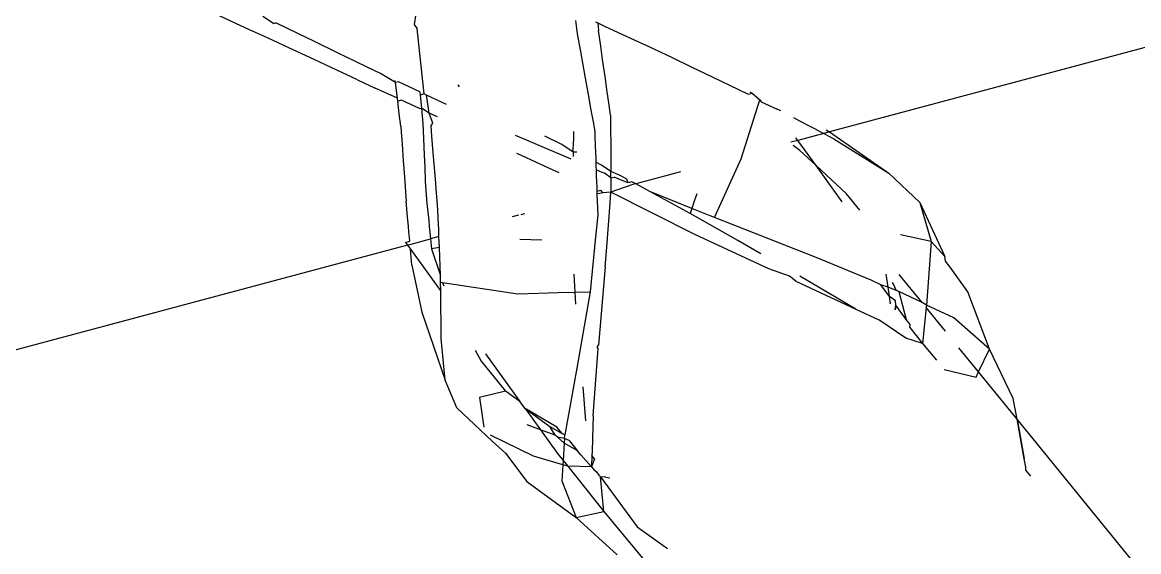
# Model space of a CAD drawing. Header units: inches. Extents: x 3324238 to 135265466, y -1036581 to 20094598.
# Drawn here: x 3354727.518 to 3354728.229, y -519088.59 to -519088.252 of the extents above; entities that cross this region are included whole.
import ezdxf

# ---------------------------------------------------------------- set-up
doc = ezdxf.new("R2010")
doc.units = ezdxf.units.IN
doc.header["$MEASUREMENT"] = 0

msp = doc.modelspace()

# ---------------------------------------------------------------- linework, layer by layer
for p, q in [((3354731.44873, -519087.40668, 0.00267), (3354728.03213, -519088.3222, 0.00267)), ((3354727.65379, -519088.25299, 0.00267), (3354727.64056, -519088.24692, 0.00267)), ((3354727.67769, -519088.25297, 0.00267), (3354727.67101, -519088.24856, 0.00267)), ((3354727.76842, -519088.24691, 0.00267), (3354727.76741, -519088.25373, 0.00267)), ((3354727.66258, -519088.25702, 0.00267), (3354727.65379, -519088.25299, 0.00267)), ((3354727.67769, -519088.25297, 0.00267), (3354727.67923, -519088.25256, 0.00267)), ((3354727.69365, -519088.25958, 0.00267), (3354727.67923, -519088.25256, 0.00267)), ((3354727.76741, -519088.25373, 0.00267), (3354727.76931, -519088.25636, 0.00267)), ((3354727.76968, -519088.26025, 0.00267), (3354727.76931, -519088.25636, 0.00267)), ((3354727.87031, -519088.25122, 0.00267), (3354727.87142, -519088.25971, 0.00267)), ((3354727.88301, -519088.25206, 0.00267), (3354727.8844, -519088.25271, 0.00267)), ((3354727.8844, -519088.25271, 0.00267), (3354727.88921, -519088.25494, 0.00267)), ((3354727.8844, -519088.25271, 0.00267), (3354727.88487, -519088.25754, 0.00267)), ((3354727.88921, -519088.25494, 0.00267), (3354727.90523, -519088.26238, 0.00267)), ((3354727.67195, -519088.26132, 0.00267), (3354727.66258, -519088.25702, 0.00267)), ((3354727.67757, -519088.26393, 0.00267), (3354727.67195, -519088.26132, 0.00267)), ((3354727.70342, -519088.26433, 0.00267), (3354727.69365, -519088.25958, 0.00267)), ((3354727.77388, -519088.29797, 0.00267), (3354727.76968, -519088.26025, 0.00267)), ((3354727.87142, -519088.25971, 0.00267), (3354727.87344, -519088.271, 0.00267)), ((3354727.8863, -519088.26751, 0.00267), (3354727.88487, -519088.25754, 0.00267)), ((3354727.90523, -519088.26238, 0.00267), (3354727.91733, -519088.268, 0.00267)), ((3354727.68756, -519088.26858, 0.00267), (3354727.67757, -519088.26393, 0.00267)), ((3354727.70366, -519088.27607, 0.00267), (3354727.68756, -519088.26858, 0.00267)), ((3354727.71901, -519088.27191, 0.00267), (3354727.70342, -519088.26433, 0.00267)), ((3354727.88751, -519088.27599, 0.00267), (3354727.8863, -519088.26751, 0.00267)), ((3354727.91733, -519088.268, 0.00267), (3354727.93144, -519088.27456, 0.00267)), ((3354727.71457, -519088.28114, 0.00267), (3354727.70366, -519088.27607, 0.00267)), ((3354727.72967, -519088.2771, 0.00267), (3354727.71901, -519088.27191, 0.00267)), ((3354727.73793, -519088.28111, 0.00267), (3354727.72967, -519088.2771, 0.00267)), ((3354727.87344, -519088.271, 0.00267), (3354727.87493, -519088.27936, 0.00267)), ((3354727.88908, -519088.28693, 0.00267), (3354727.88751, -519088.27599, 0.00267)), ((3354727.93144, -519088.27456, 0.00267), (3354727.94405, -519088.28064, 0.00267)), ((3354727.73124, -519088.2889, 0.00267), (3354727.71457, -519088.28114, 0.00267)), ((3354727.74601, -519088.2849, 0.00267), (3354727.73793, -519088.28111, 0.00267)), ((3354727.75556, -519088.29075, 0.00267), (3354727.74601, -519088.2849, 0.00267)), ((3354727.87493, -519088.27936, 0.00267), (3354727.87688, -519088.29023, 0.00267)), ((3354727.94405, -519088.28064, 0.00267), (3354727.95778, -519088.28727, 0.00267)), ((3354727.73124, -519088.2889, 0.00267), (3354727.74267, -519088.29421, 0.00267)), ((3354727.75556, -519088.29075, 0.00267), (3354727.75539, -519088.2893, 0.00267)), ((3354727.75742, -519088.29025, 0.00267), (3354727.75556, -519088.29075, 0.00267)), ((3354727.75674, -519088.30074, 0.00267), (3354727.75556, -519088.29075, 0.00267)), ((3354727.77113, -519088.29668, 0.00267), (3354727.75742, -519088.29025, 0.00267)), ((3354727.79521, -519088.29219, 0.00267), (3354727.79607, -519088.29338, 0.00267)), ((3354727.87688, -519088.29023, 0.00267), (3354727.87831, -519088.29825, 0.00267)), ((3354727.89024, -519088.29506, 0.00267), (3354727.88908, -519088.28693, 0.00267)), ((3354727.95778, -519088.28727, 0.00267), (3354727.96835, -519088.29238, 0.00267)), ((3354727.75674, -519088.30074, 0.00267), (3354727.74267, -519088.29421, 0.00267)), ((3354727.77113, -519088.29668, 0.00267), (3354727.77131, -519088.29867, 0.00267)), ((3354727.77388, -519088.29797, 0.00267), (3354727.77131, -519088.29867, 0.00267)), ((3354727.77131, -519088.29867, 0.00267), (3354727.77205, -519088.30693, 0.00267)), ((3354727.77529, -519088.29864, 0.00267), (3354727.77388, -519088.29797, 0.00267)), ((3354727.78536, -519088.30336, 0.00267), (3354727.77529, -519088.29864, 0.00267)), ((3354727.77634, -519088.30578, 0.00267), (3354727.77529, -519088.29864, 0.00267)), ((3354727.87831, -519088.29825, 0.00267), (3354727.88011, -519088.30829, 0.00267)), ((3354727.89169, -519088.30516, 0.00267), (3354727.89024, -519088.29506, 0.00267)), ((3354727.96835, -519088.29238, 0.00267), (3354727.98035, -519088.29817, 0.00267)), ((3354727.98035, -519088.29817, 0.00267), (3354727.98287, -519088.29749, 0.00267)), ((3354727.98134, -519088.29668, 0.00267), (3354727.98287, -519088.29749, 0.00267)), ((3354727.98287, -519088.29749, 0.00267), (3354727.98775, -519088.30174, 0.00267)), ((3354727.75696, -519088.30256, 0.00267), (3354727.75674, -519088.30074, 0.00267)), ((3354727.75929, -519088.30192, 0.00267), (3354727.75696, -519088.30256, 0.00267)), ((3354727.75793, -519088.31071, 0.00267), (3354727.75696, -519088.30256, 0.00267)), ((3354727.77079, -519088.30726, 0.00267), (3354727.75929, -519088.30192, 0.00267)), ((3354727.77697, -519088.31013, 0.00267), (3354727.77634, -519088.30578, 0.00267)), ((3354727.78802, -519088.30461, 0.00267), (3354727.78536, -519088.30336, 0.00267)), ((3354727.89258, -519088.31142, 0.00267), (3354727.89169, -519088.30516, 0.00267)), ((3354727.97583, -519088.3394, 0.00267), (3354727.98775, -519088.30174, 0.00267)), ((3354727.98775, -519088.30174, 0.00267), (3354727.98862, -519088.30294, 0.00267)), ((3354727.98862, -519088.30294, 0.00267), (3354727.99883, -519088.30757, 0.00267)), ((3354727.75885, -519088.31847, 0.00267), (3354727.75793, -519088.31071, 0.00267)), ((3354727.77079, -519088.30726, 0.00267), (3354727.77205, -519088.30693, 0.00267)), ((3354727.77205, -519088.30693, 0.00267), (3354727.77295, -519088.31685, 0.00267)), ((3354727.77697, -519088.31013, 0.00267), (3354727.77205, -519088.30693, 0.00267)), ((3354727.7794, -519088.31663, 0.00267), (3354727.77697, -519088.31013, 0.00267)), ((3354727.78229, -519088.3126, 0.00267), (3354727.77697, -519088.31013, 0.00267)), ((3354727.88011, -519088.30829, 0.00267), (3354727.88143, -519088.31567, 0.00267)), ((3354727.89258, -519088.31142, 0.00267), (3354727.89264, -519088.32187, 0.00267)), ((3354728.00104, -519088.30874, 0.00267), (3354727.99883, -519088.30757, 0.00267)), ((3354728.00909, -519088.31298, 0.00267), (3354728.01295, -519088.31501, 0.00267)), ((3354727.75885, -519088.31847, 0.00267), (3354727.75911, -519088.32213, 0.00267)), ((3354727.77295, -519088.31685, 0.00267), (3354727.77336, -519088.32638, 0.00267)), ((3354727.77817, -519088.31834, 0.00267), (3354727.7794, -519088.31663, 0.00267)), ((3354727.77872, -519088.32494, 0.00267), (3354727.77817, -519088.31834, 0.00267)), ((3354727.88143, -519088.31567, 0.00267), (3354727.88253, -519088.32182, 0.00267)), ((3354728.01295, -519088.31501, 0.00267), (3354728.01836, -519088.31786, 0.00267)), ((3354728.01836, -519088.31786, 0.00267), (3354728.02259, -519088.32008, 0.00267)), ((3354728.02259, -519088.32008, 0.00267), (3354728.02592, -519088.32184, 0.00267)), ((3354728.03002, -519088.32074, 0.00267), (3354728.03213, -519088.3222, 0.00267)), ((3354727.75911, -519088.32213, 0.00267), (3354727.7597, -519088.33004, 0.00267)), ((3354727.77336, -519088.32638, 0.00267), (3354727.77382, -519088.33705, 0.00267)), ((3354727.77959, -519088.33549, 0.00267), (3354727.77872, -519088.32494, 0.00267)), ((3354727.83851, -519088.32717, 0.00267), (3354727.83207, -519088.32442, 0.00267)), ((3354727.85192, -519088.33288, 0.00267), (3354727.83851, -519088.32717, 0.00267)), ((3354727.86152, -519088.33028, 0.00267), (3354727.85073, -519088.32482, 0.00267)), ((3354727.86899, -519088.32181, 0.00267), (3354727.86892, -519088.32828, 0.00267)), ((3354727.88253, -519088.32182, 0.00267), (3354727.88263, -519088.32458, 0.00267)), ((3354727.88263, -519088.32458, 0.00267), (3354727.88286, -519088.33128, 0.00267)), ((3354727.89264, -519088.32187, 0.00267), (3354727.89268, -519088.32865, 0.00267)), ((3354728.01199, -519088.3276, 0.00267), (3354728.00755, -519088.32879, 0.00267)), ((3354728.01199, -519088.3276, 0.00267), (3354728.01077, -519088.3259, 0.00267)), ((3354728.02848, -519088.32318, 0.00267), (3354728.01199, -519088.3276, 0.00267)), ((3354728.02356, -519088.34368, 0.00267), (3354728.01199, -519088.3276, 0.00267)), ((3354728.02592, -519088.32184, 0.00267), (3354728.02848, -519088.32318, 0.00267)), ((3354728.03213, -519088.3222, 0.00267), (3354728.02848, -519088.32318, 0.00267)), ((3354728.02848, -519088.32318, 0.00267), (3354728.0349, -519088.32656, 0.00267)), ((3354728.03213, -519088.3222, 0.00267), (3354728.0699, -519088.34851, 0.00267)), ((3354728.0349, -519088.32656, 0.00267), (3354728.0699, -519088.34851, 0.00267)), ((3354727.7597, -519088.33004, 0.00267), (3354727.76048, -519088.34066, 0.00267)), ((3354727.86156, -519088.33699, 0.00267), (3354727.85192, -519088.33288, 0.00267)), ((3354727.86885, -519088.33504, 0.00267), (3354727.86152, -519088.33028, 0.00267)), ((3354727.86885, -519088.33504, 0.00267), (3354727.86892, -519088.32828, 0.00267)), ((3354727.88286, -519088.33128, 0.00267), (3354727.88312, -519088.3388, 0.00267)), ((3354727.89268, -519088.32865, 0.00267), (3354727.89273, -519088.33621, 0.00267)), ((3354728.01323, -519088.33411, 0.00267), (3354728.00902, -519088.3308, 0.00267)), ((3354728.02356, -519088.34368, 0.00267), (3354728.01323, -519088.33411, 0.00267)), ((3354727.76048, -519088.34066, 0.00267), (3354727.76102, -519088.34794, 0.00267)), ((3354727.77382, -519088.33705, 0.00267), (3354727.77414, -519088.34442, 0.00267)), ((3354727.78019, -519088.3428, 0.00267), (3354727.77959, -519088.33549, 0.00267)), ((3354727.83581, -519088.33723, 0.00267), (3354727.8328, -519088.33586, 0.00267)), ((3354727.84498, -519088.34143, 0.00267), (3354727.83581, -519088.33723, 0.00267)), ((3354727.85551, -519088.34625, 0.00267), (3354727.84498, -519088.34143, 0.00267)), ((3354727.86743, -519088.33949, 0.00267), (3354727.86156, -519088.33699, 0.00267)), ((3354727.86885, -519088.33504, 0.00267), (3354727.86882, -519088.33787, 0.00267)), ((3354727.87113, -519088.33515, 0.00267), (3354727.86885, -519088.33504, 0.00267)), ((3354727.88312, -519088.3388, 0.00267), (3354727.88321, -519088.34142, 0.00267)), ((3354727.88321, -519088.34142, 0.00267), (3354727.88331, -519088.34429, 0.00267)), ((3354727.88678, -519088.34336, 0.00267), (3354727.88321, -519088.34142, 0.00267)), ((3354727.89273, -519088.33621, 0.00267), (3354727.89276, -519088.34176, 0.00267)), ((3354727.89276, -519088.34176, 0.00267), (3354727.89279, -519088.34738, 0.00267)), ((3354727.95879, -519088.37667, 0.00267), (3354727.97583, -519088.3394, 0.00267)), ((3354727.76102, -519088.34794, 0.00267), (3354727.7617, -519088.35726, 0.00267)), ((3354727.77414, -519088.34442, 0.00267), (3354727.77454, -519088.35379, 0.00267)), ((3354727.78096, -519088.35206, 0.00267), (3354727.78019, -519088.3428, 0.00267)), ((3354727.85992, -519088.34827, 0.00267), (3354727.85551, -519088.34625, 0.00267)), ((3354727.88331, -519088.34429, 0.00267), (3354727.88338, -519088.34628, 0.00267)), ((3354727.88726, -519088.34794, 0.00267), (3354727.88338, -519088.34628, 0.00267)), ((3354727.88338, -519088.34628, 0.00267), (3354727.88351, -519088.34988, 0.00267)), ((3354727.89279, -519088.34738, 0.00267), (3354727.88678, -519088.34336, 0.00267)), ((3354727.88865, -519088.3485, 0.00267), (3354727.88726, -519088.34794, 0.00267)), ((3354727.89281, -519088.3515, 0.00267), (3354727.88865, -519088.3485, 0.00267)), ((3354727.8988, -519088.34989, 0.00267), (3354727.89279, -519088.34738, 0.00267)), ((3354727.89281, -519088.3515, 0.00267), (3354727.89279, -519088.34738, 0.00267)), ((3354727.93709, -519088.34767, 0.00267), (3354727.92793, -519088.35012, 0.00267)), ((3354728.04298, -519088.36167, 0.00267), (3354728.02356, -519088.34368, 0.00267)), ((3354728.04018, -519088.36678, 0.00267), (3354728.02356, -519088.34368, 0.00267)), ((3354728.0699, -519088.34851, 0.00267), (3354728.08973, -519088.36708, 0.00267)), ((3354727.77454, -519088.35379, 0.00267), (3354727.77478, -519088.35951, 0.00267)), ((3354727.78149, -519088.35845, 0.00267), (3354727.78096, -519088.35206, 0.00267)), ((3354727.88351, -519088.34988, 0.00267), (3354727.88365, -519088.35395, 0.00267)), ((3354727.88365, -519088.35395, 0.00267), (3354727.88377, -519088.3574, 0.00267)), ((3354727.89281, -519088.3515, 0.00267), (3354727.8948, -519088.35097, 0.00267)), ((3354727.89281, -519088.3515, 0.00267), (3354727.89283, -519088.35496, 0.00267)), ((3354727.89283, -519088.35496, 0.00267), (3354727.89285, -519088.3575, 0.00267)), ((3354727.9068, -519088.35579, 0.00267), (3354727.89287, -519088.36049, 0.00267)), ((3354727.89997, -519088.35304, 0.00267), (3354727.8948, -519088.35097, 0.00267)), ((3354727.90306, -519088.35221, 0.00267), (3354727.8988, -519088.34989, 0.00267)), ((3354727.90377, -519088.35457, 0.00267), (3354727.89997, -519088.35304, 0.00267)), ((3354727.90377, -519088.35457, 0.00267), (3354727.90306, -519088.35221, 0.00267)), ((3354727.9062, -519088.35392, 0.00267), (3354727.90377, -519088.35457, 0.00267)), ((3354727.9087, -519088.35528, 0.00267), (3354727.9062, -519088.35392, 0.00267)), ((3354727.9087, -519088.35528, 0.00267), (3354727.9068, -519088.35579, 0.00267)), ((3354727.92793, -519088.35012, 0.00267), (3354727.9087, -519088.35528, 0.00267)), ((3354727.91765, -519088.36015, 0.00267), (3354727.9087, -519088.35528, 0.00267)), ((3354727.7617, -519088.35726, 0.00267), (3354727.76217, -519088.36362, 0.00267)), ((3354727.77478, -519088.35951, 0.00267), (3354727.77561, -519088.36781, 0.00267)), ((3354727.78212, -519088.36606, 0.00267), (3354727.78149, -519088.35845, 0.00267)), ((3354727.88377, -519088.3574, 0.00267), (3354727.88386, -519088.3599, 0.00267)), ((3354727.88386, -519088.3599, 0.00267), (3354727.88635, -519088.35924, 0.00267)), ((3354727.88386, -519088.3599, 0.00267), (3354727.88393, -519088.36191, 0.00267)), ((3354727.88758, -519088.36094, 0.00267), (3354727.88393, -519088.36191, 0.00267)), ((3354727.88393, -519088.36191, 0.00267), (3354727.8844, -519088.37529, 0.00267)), ((3354727.88758, -519088.36094, 0.00267), (3354727.88635, -519088.35924, 0.00267)), ((3354727.89287, -519088.36049, 0.00267), (3354727.88758, -519088.36094, 0.00267)), ((3354727.89232, -519088.36753, 0.00267), (3354727.89287, -519088.36049, 0.00267)), ((3354727.89285, -519088.3575, 0.00267), (3354727.89287, -519088.36049, 0.00267)), ((3354727.94625, -519088.38766, 0.00267), (3354727.89287, -519088.36049, 0.00267)), ((3354727.94336, -519088.37413, 0.00267), (3354727.91765, -519088.36015, 0.00267)), ((3354727.94442, -519088.3709, 0.00267), (3354727.91765, -519088.36015, 0.00267)), ((3354727.94749, -519088.36158, 0.00267), (3354727.94592, -519088.36637, 0.00267)), ((3354728.05155, -519088.37207, 0.00267), (3354728.04298, -519088.36167, 0.00267)), ((3354727.76217, -519088.36362, 0.00267), (3354727.76237, -519088.36639, 0.00267)), ((3354727.76281, -519088.37127, 0.00267), (3354727.76237, -519088.36639, 0.00267)), ((3354727.77561, -519088.36781, 0.00267), (3354727.77612, -519088.37301, 0.00267)), ((3354727.78259, -519088.3718, 0.00267), (3354727.78212, -519088.36606, 0.00267)), ((3354727.89015, -519088.39553, 0.00267), (3354727.89232, -519088.36753, 0.00267)), ((3354727.94592, -519088.36637, 0.00267), (3354727.94442, -519088.3709, 0.00267)), ((3354728.08973, -519088.36708, 0.00267), (3354728.09688, -519088.39192, 0.00267)), ((3354728.08973, -519088.36708, 0.00267), (3354728.10566, -519088.40158, 0.00267)), ((3354727.76327, -519088.37646, 0.00267), (3354727.76281, -519088.37127, 0.00267)), ((3354727.76377, -519088.38214, 0.00267), (3354727.76327, -519088.37646, 0.00267)), ((3354727.77612, -519088.37301, 0.00267), (3354727.77668, -519088.37866, 0.00267)), ((3354727.78266, -519088.37705, 0.00267), (3354727.78259, -519088.3718, 0.00267)), ((3354727.78293, -519088.38094, 0.00267), (3354727.78266, -519088.37705, 0.00267)), ((3354727.83389, -519088.37532, 0.00267), (3354727.82994, -519088.37638, 0.00267)), ((3354727.83768, -519088.37431, 0.00267), (3354727.83533, -519088.37494, 0.00267)), ((3354727.8844, -519088.37529, 0.00267), (3354727.88305, -519088.38908, 0.00267)), ((3354727.94442, -519088.3709, 0.00267), (3354727.94336, -519088.37413, 0.00267)), ((3354727.97364, -519088.3914, 0.00267), (3354727.94336, -519088.37413, 0.00267)), ((3354727.95617, -519088.37562, 0.00267), (3354727.94442, -519088.3709, 0.00267)), ((3354727.95879, -519088.37667, 0.00267), (3354727.95617, -519088.37562, 0.00267)), ((3354728.02358, -519088.4023, 0.00267), (3354727.95879, -519088.37667, 0.00267)), ((3354727.76411, -519088.38599, 0.00267), (3354727.76377, -519088.38214, 0.00267)), ((3354727.77668, -519088.37866, 0.00267), (3354727.77706, -519088.38252, 0.00267)), ((3354727.77706, -519088.38252, 0.00267), (3354727.77741, -519088.38599, 0.00267)), ((3354727.78306, -519088.38447, 0.00267), (3354727.78293, -519088.38094, 0.00267)), ((3354727.78315, -519088.38689, 0.00267), (3354727.78306, -519088.38447, 0.00267)), ((3354727.76194, -519088.39257, 0.00267), (3354727.76463, -519088.39185, 0.00267)), ((3354727.76316, -519088.39428, 0.00267), (3354727.77784, -519088.39034, 0.00267)), ((3354727.76442, -519088.38949, 0.00267), (3354727.76411, -519088.38599, 0.00267)), ((3354727.76463, -519088.39185, 0.00267), (3354727.76442, -519088.38949, 0.00267)), ((3354727.77741, -519088.38599, 0.00267), (3354727.77764, -519088.38837, 0.00267)), ((3354727.77764, -519088.38837, 0.00267), (3354727.77784, -519088.39034, 0.00267)), ((3354727.78323, -519088.3889, 0.00267), (3354727.77784, -519088.39034, 0.00267)), ((3354727.77784, -519088.39034, 0.00267), (3354727.77846, -519088.39662, 0.00267)), ((3354727.78323, -519088.3889, 0.00267), (3354727.78315, -519088.38689, 0.00267)), ((3354727.78348, -519088.39584, 0.00267), (3354727.78323, -519088.3889, 0.00267)), ((3354727.84889, -519088.39124, 0.00267), (3354727.83487, -519088.39081, 0.00267)), ((3354727.88305, -519088.38908, 0.00267), (3354727.87964, -519088.42402, 0.00267)), ((3354727.99354, -519088.40937, 0.00267), (3354727.94625, -519088.38766, 0.00267)), ((3354727.98837, -519088.3998, 0.00267), (3354727.97364, -519088.3914, 0.00267)), ((3354728.09688, -519088.39192, 0.00267), (3354728.07747, -519088.3877, 0.00267)), ((3354727.76316, -519088.39428, 0.00267), (3354724.98637, -519089.13835, 0.00267)), ((3354727.76194, -519088.39257, 0.00267), (3354727.76316, -519088.39428, 0.00267)), ((3354727.76316, -519088.39428, 0.00267), (3354727.76508, -519088.39694, 0.00267)), ((3354727.76508, -519088.39694, 0.00267), (3354727.78436, -519088.42374, 0.00267)), ((3354727.76598, -519088.4071, 0.00267), (3354727.76508, -519088.39694, 0.00267)), ((3354727.78348, -519088.39584, 0.00267), (3354727.77846, -519088.39662, 0.00267)), ((3354727.77846, -519088.39662, 0.00267), (3354727.78415, -519088.41372, 0.00267)), ((3354727.78415, -519088.41372, 0.00267), (3354727.78348, -519088.39584, 0.00267)), ((3354727.88917, -519088.40822, 0.00267), (3354727.89015, -519088.39553, 0.00267)), ((3354728.09688, -519088.39192, 0.00267), (3354728.09386, -519088.43268, 0.00267)), ((3354728.10566, -519088.40158, 0.00267), (3354728.09688, -519088.39192, 0.00267)), ((3354728.05872, -519088.41672, 0.00267), (3354728.02358, -519088.4023, 0.00267)), ((3354728.10609, -519088.40451, 0.00267), (3354728.10566, -519088.40158, 0.00267)), ((3354728.10896, -519088.40843, 0.00267), (3354728.10609, -519088.40451, 0.00267)), ((3354727.76598, -519088.4071, 0.00267), (3354727.77234, -519088.43713, 0.00267)), ((3354727.86917, -519088.41285, 0.00267), (3354727.86986, -519088.4243, 0.00267)), ((3354727.88917, -519088.40822, 0.00267), (3354727.88495, -519088.45811, 0.00267)), ((3354728.00661, -519088.41406, 0.00267), (3354727.99354, -519088.40937, 0.00267)), ((3354728.06949, -519088.42113, 0.00267), (3354728.06836, -519088.4129, 0.00267)), ((3354728.09117, -519088.431, 0.00267), (3354728.07661, -519088.41313, 0.00267)), ((3354728.12038, -519088.42404, 0.00267), (3354728.10896, -519088.40843, 0.00267)), ((3354727.7843, -519088.41786, 0.00267), (3354727.78415, -519088.41372, 0.00267)), ((3354727.7843, -519088.41786, 0.00267), (3354727.78559, -519088.41806, 0.00267)), ((3354727.78436, -519088.42374, 0.00267), (3354727.7843, -519088.41786, 0.00267)), ((3354727.78559, -519088.41806, 0.00267), (3354727.78631, -519088.42022, 0.00267)), ((3354727.78559, -519088.41806, 0.00267), (3354727.83344, -519088.42537, 0.00267)), ((3354728.01067, -519088.41723, 0.00267), (3354728.00661, -519088.41406, 0.00267)), ((3354728.01067, -519088.41723, 0.00267), (3354728.04901, -519088.43509, 0.00267)), ((3354728.04901, -519088.43509, 0.00267), (3354728.0133, -519088.41419, 0.00267)), ((3354728.06485, -519088.41971, 0.00267), (3354728.05872, -519088.41672, 0.00267)), ((3354728.07031, -519088.42715, 0.00267), (3354728.06485, -519088.41971, 0.00267)), ((3354728.06949, -519088.42113, 0.00267), (3354728.06485, -519088.41971, 0.00267)), ((3354728.07211, -519088.41813, 0.00267), (3354728.07301, -519088.41939, 0.00267)), ((3354728.07301, -519088.41939, 0.00267), (3354728.07458, -519088.42322, 0.00267)), ((3354727.78468, -519088.45377, 0.00267), (3354727.78436, -519088.42374, 0.00267)), ((3354727.83344, -519088.42537, 0.00267), (3354727.85919, -519088.42461, 0.00267)), ((3354727.85919, -519088.42461, 0.00267), (3354727.86986, -519088.4243, 0.00267)), ((3354727.86986, -519088.4243, 0.00267), (3354727.87964, -519088.42402, 0.00267)), ((3354727.86986, -519088.4243, 0.00267), (3354727.87033, -519088.43198, 0.00267)), ((3354727.87964, -519088.42402, 0.00267), (3354727.87104, -519088.47286, 0.00267)), ((3354728.07031, -519088.42715, 0.00267), (3354728.06949, -519088.42113, 0.00267)), ((3354728.07458, -519088.42322, 0.00267), (3354728.06949, -519088.42113, 0.00267)), ((3354728.07092, -519088.4317, 0.00267), (3354728.07031, -519088.42715, 0.00267)), ((3354728.07418, -519088.42992, 0.00267), (3354728.07031, -519088.42715, 0.00267)), ((3354728.07625, -519088.42391, 0.00267), (3354728.07458, -519088.42322, 0.00267)), ((3354728.07625, -519088.42391, 0.00267), (3354728.08106, -519088.4418, 0.00267)), ((3354728.09117, -519088.431, 0.00267), (3354728.07625, -519088.42391, 0.00267)), ((3354728.13406, -519088.4606, 0.00267), (3354728.12038, -519088.42404, 0.00267)), ((3354728.074, -519088.43548, 0.00267), (3354728.07438, -519088.4327, 0.00267)), ((3354728.07438, -519088.4327, 0.00267), (3354728.074, -519088.43548, 0.00267)), ((3354728.07438, -519088.4327, 0.00267), (3354728.07418, -519088.42992, 0.00267)), ((3354728.08106, -519088.4418, 0.00267), (3354728.07438, -519088.4327, 0.00267)), ((3354728.09386, -519088.43268, 0.00267), (3354728.09117, -519088.431, 0.00267)), ((3354728.09372, -519088.43413, 0.00267), (3354728.09148, -519088.45694, 0.00267)), ((3354728.09386, -519088.43268, 0.00267), (3354728.09372, -519088.43413, 0.00267)), ((3354728.10598, -519088.44918, 0.00267), (3354728.09372, -519088.43413, 0.00267)), ((3354728.11139, -519088.44061, 0.00267), (3354728.09386, -519088.43268, 0.00267)), ((3354727.77234, -519088.43713, 0.00267), (3354727.7871, -519088.48048, 0.00267)), ((3354728.04901, -519088.43509, 0.00267), (3354728.06366, -519088.4419, 0.00267)), ((3354728.13406, -519088.4606, 0.00267), (3354728.11139, -519088.44061, 0.00267)), ((3354728.0807, -519088.45355, 0.00267), (3354728.06366, -519088.4419, 0.00267)), ((3354728.08346, -519088.44494, 0.00267), (3354728.08106, -519088.4418, 0.00267)), ((3354728.08328, -519088.44687, 0.00267), (3354728.08346, -519088.44494, 0.00267)), ((3354728.08328, -519088.44687, 0.00267), (3354728.09148, -519088.45694, 0.00267)), ((3354727.7871, -519088.48048, 0.00267), (3354727.78468, -519088.45377, 0.00267)), ((3354728.09148, -519088.45694, 0.00267), (3354728.0807, -519088.45355, 0.00267)), ((3354727.8064, -519088.46125, 0.00267), (3354727.81007, -519088.46827, 0.00267)), ((3354727.88157, -519088.50311, 0.00267), (3354727.88479, -519088.46019, 0.00267)), ((3354727.88401, -519088.4591, 0.00267), (3354727.88495, -519088.45811, 0.00267)), ((3354727.88479, -519088.46019, 0.00267), (3354727.88401, -519088.4591, 0.00267)), ((3354728.09148, -519088.45694, 0.00267), (3354728.10025, -519088.4677, 0.00267)), ((3354728.12712, -519088.47513, 0.00267), (3354728.11465, -519088.45982, 0.00267)), ((3354728.12712, -519088.47513, 0.00267), (3354728.13406, -519088.4606, 0.00267)), ((3354728.1493, -519088.4921, 0.00267), (3354728.13406, -519088.4606, 0.00267)), ((3354727.81007, -519088.46827, 0.00267), (3354727.82562, -519088.4874, 0.00267)), ((3354727.81298, -519088.46352, 0.00267), (3354727.83485, -519088.49391, 0.00267)), ((3354727.87104, -519088.47286, 0.00267), (3354727.86338, -519088.51526, 0.00267)), ((3354728.10514, -519088.4737, 0.00267), (3354728.12552, -519088.47847, 0.00267)), ((3354728.12552, -519088.47847, 0.00267), (3354728.12712, -519088.47513, 0.00267)), ((3354728.1517, -519088.50532, 0.00267), (3354728.12712, -519088.47513, 0.00267)), ((3354727.79454, -519088.49806, 0.00267), (3354727.7871, -519088.48048, 0.00267)), ((3354727.82562, -519088.4874, 0.00267), (3354727.80905, -519088.49143, 0.00267)), ((3354727.80905, -519088.49143, 0.00267), (3354727.81183, -519088.51035, 0.00267)), ((3354727.83485, -519088.49391, 0.00267), (3354727.82562, -519088.4874, 0.00267)), ((3354727.87495, -519088.48459, 0.00267), (3354727.87662, -519088.50641, 0.00267)), ((3354727.79454, -519088.49806, 0.00267), (3354727.81709, -519088.51921, 0.00267)), ((3354727.83819, -519088.49854, 0.00267), (3354727.83485, -519088.49391, 0.00267)), ((3354727.85827, -519088.5104, 0.00267), (3354727.83819, -519088.49854, 0.00267)), ((3354727.83819, -519088.49854, 0.00267), (3354727.85382, -519088.50998, 0.00267)), ((3354727.83819, -519088.49854, 0.00267), (3354727.84785, -519088.51197, 0.00267)), ((3354728.1517, -519088.50532, 0.00267), (3354728.1493, -519088.4921, 0.00267)), ((3354727.88157, -519088.50311, 0.00267), (3354727.88133, -519088.51, 0.00267)), ((3354728.1517, -519088.50532, 0.00267), (3354728.1563, -519088.53064, 0.00267)), ((3354728.22689, -519088.59763, 0.00267), (3354728.1517, -519088.50532, 0.00267)), ((3354728.1563, -519088.53064, 0.00267), (3354728.1517, -519088.50532, 0.00267)), ((3354727.84785, -519088.51197, 0.00267), (3354727.83955, -519088.50889, 0.00267)), ((3354727.84785, -519088.51197, 0.00267), (3354727.85883, -519088.52723, 0.00267)), ((3354727.85728, -519088.51547, 0.00267), (3354727.84785, -519088.51197, 0.00267)), ((3354727.85382, -519088.50998, 0.00267), (3354727.86175, -519088.51436, 0.00267)), ((3354727.85728, -519088.51547, 0.00267), (3354727.85382, -519088.50998, 0.00267)), ((3354727.86175, -519088.51436, 0.00267), (3354727.85827, -519088.5104, 0.00267)), ((3354727.88133, -519088.51, 0.00267), (3354727.88078, -519088.52571, 0.00267)), ((3354727.84347, -519088.52893, 0.00267), (3354727.81605, -519088.51545, 0.00267)), ((3354727.81709, -519088.51921, 0.00267), (3354727.82562, -519088.52701, 0.00267)), ((3354727.85868, -519088.51671, 0.00267), (3354727.85728, -519088.51547, 0.00267)), ((3354727.86323, -519088.51767, 0.00267), (3354727.85868, -519088.51671, 0.00267)), ((3354727.86304, -519088.52057, 0.00267), (3354727.85868, -519088.51671, 0.00267)), ((3354727.86175, -519088.51436, 0.00267), (3354727.86338, -519088.51526, 0.00267)), ((3354727.86323, -519088.51767, 0.00267), (3354727.86304, -519088.52057, 0.00267)), ((3354727.86323, -519088.51767, 0.00267), (3354727.86338, -519088.51526, 0.00267)), ((3354727.86626, -519088.5188, 0.00267), (3354727.86323, -519088.51767, 0.00267)), ((3354727.86626, -519088.5188, 0.00267), (3354727.87142, -519088.52514, 0.00267)), ((3354727.82562, -519088.52701, 0.00267), (3354727.83916, -519088.54507, 0.00267)), ((3354727.86304, -519088.52057, 0.00267), (3354727.86232, -519088.53152, 0.00267)), ((3354727.87142, -519088.52514, 0.00267), (3354727.86304, -519088.52057, 0.00267)), ((3354727.8737, -519088.52793, 0.00267), (3354727.87142, -519088.52514, 0.00267)), ((3354727.88078, -519088.52571, 0.00267), (3354727.88068, -519088.52851, 0.00267)), ((3354727.86213, -519088.53433, 0.00267), (3354727.84347, -519088.52893, 0.00267)), ((3354727.85883, -519088.52723, 0.00267), (3354727.86232, -519088.53152, 0.00267)), ((3354727.86232, -519088.53152, 0.00267), (3354727.86213, -519088.53433, 0.00267)), ((3354727.86232, -519088.53152, 0.00267), (3354727.86537, -519088.53527, 0.00267)), ((3354727.88043, -519088.53559, 0.00267), (3354727.8737, -519088.52793, 0.00267)), ((3354727.88068, -519088.52851, 0.00267), (3354727.88043, -519088.53559, 0.00267)), ((3354727.88238, -519088.5306, 0.00267), (3354727.88043, -519088.53559, 0.00267)), ((3354727.88238, -519088.5306, 0.00267), (3354727.88068, -519088.52851, 0.00267)), ((3354728.15724, -519088.53581, 0.00267), (3354728.1563, -519088.53064, 0.00267)), ((3354727.86213, -519088.53433, 0.00267), (3354727.86146, -519088.54464, 0.00267)), ((3354727.86537, -519088.53527, 0.00267), (3354727.86213, -519088.53433, 0.00267)), ((3354727.86537, -519088.53527, 0.00267), (3354727.88838, -519088.56405, 0.00267)), ((3354727.88043, -519088.53559, 0.00267), (3354727.86537, -519088.53527, 0.00267)), ((3354727.88043, -519088.53559, 0.00267), (3354727.88203, -519088.5374, 0.00267)), ((3354727.88203, -519088.5374, 0.00267), (3354727.88366, -519088.53885, 0.00267)), ((3354727.88366, -519088.53885, 0.00267), (3354727.88521, -519088.54101, 0.00267)), ((3354727.88521, -519088.54101, 0.00267), (3354727.88614, -519088.54207, 0.00267)), ((3354728.15726, -519088.5377, 0.00267), (3354728.15724, -519088.53581, 0.00267)), ((3354728.16037, -519088.54152, 0.00267), (3354728.15726, -519088.5377, 0.00267)), ((3354727.83916, -519088.54507, 0.00267), (3354727.87078, -519088.56787, 0.00267)), ((3354727.86146, -519088.54464, 0.00267), (3354727.87078, -519088.56787, 0.00267)), ((3354727.88838, -519088.56405, 0.00267), (3354727.88614, -519088.54207, 0.00267)), ((3354727.88614, -519088.54207, 0.00267), (3354727.90965, -519088.57387, 0.00267)), ((3354727.88953, -519088.54226, 0.00267), (3354727.88614, -519088.54207, 0.00267)), ((3354727.88953, -519088.54226, 0.00267), (3354727.89218, -519088.54263, 0.00267)), ((3354727.87078, -519088.56787, 0.00267), (3354727.88838, -519088.56405, 0.00267)), ((3354727.87078, -519088.56787, 0.00267), (3354727.89687, -519088.59182, 0.00267)), ((3354727.88838, -519088.56405, 0.00267), (3354727.92018, -519088.60256, 0.00267)), ((3354727.90965, -519088.57387, 0.00267), (3354727.92894, -519088.58776, 0.00267))]:
    msp.add_line(p, q)

doc.saveas('drawing.dxf')
